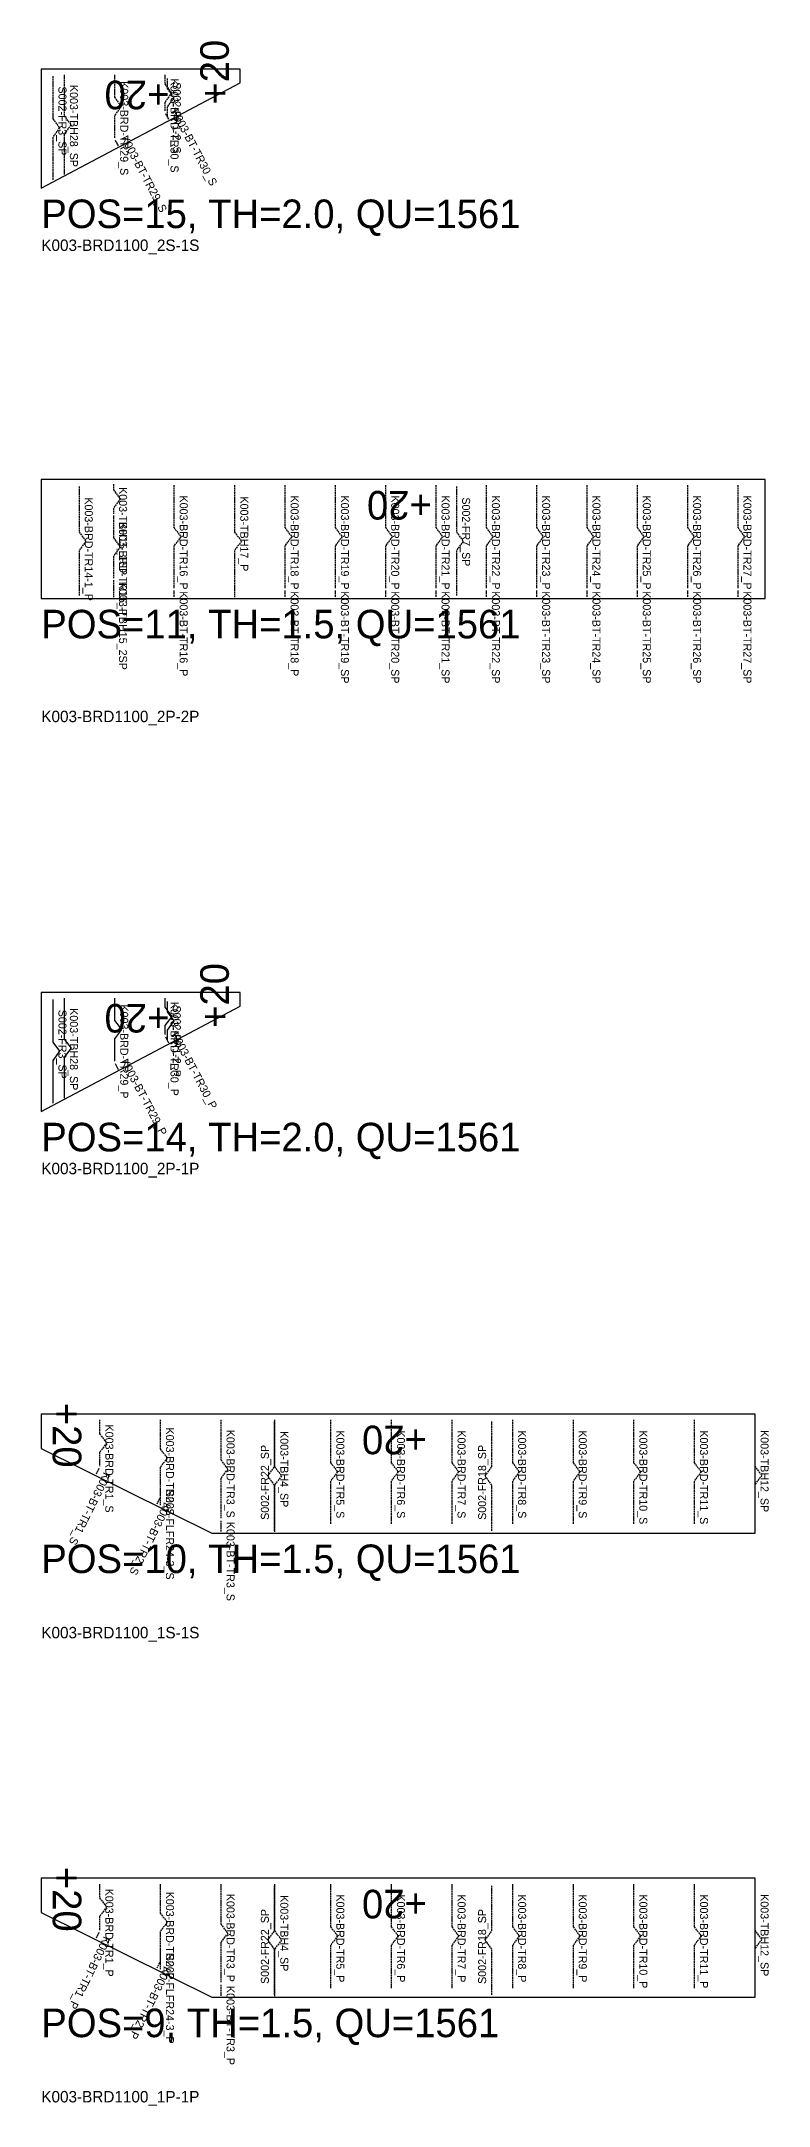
# Model space of a CAD drawing. Header units: inches. Extents: x -22688 to 5506, y -4302 to 14985.
# Drawn here: x -15352 to -12171, y -4302 to 4730 of the extents above; entities that cross this region are included whole.
import ezdxf

# ---------------------------------------------------------------- set-up
doc = ezdxf.new("R2010")
doc.units = ezdxf.units.IN
doc.header["$MEASUREMENT"] = 0
doc.linetypes.add('Dashed', pattern=[10, 7.5, -2.5])
doc.layers.get('0').update_dxf_attribs({"linetype": 'CONTINUOUS'})

msp = doc.modelspace()

# ---------------------------------------------------------------- linework, layer by layer
at = {"color": 7, "linetype": 'Dashed'}
for p, q in [((-14808.885069, 4413.529162), (-14795.344419, 4387.884478)), ((-15028.825254, 4297.090868), (-15015.244932, 4271.467547)), ((-15036.810179, 2372.628741), (-15036.810179, 2297.628741)), ((-14771.810789, 2326.628069), (-14771.810789, 2297.628741)), ((-14286.810179, 2326.628069), (-14286.810179, 2297.628741)), ((-14066.810484, 2326.628069), (-14066.810484, 2297.628741)), ((-13846.810789, 2326.628069), (-13846.810789, 2297.628741)), ((-13626.809568, 2326.628069), (-13626.809568, 2297.628741)), ((-13406.809873, 2326.628069), (-13406.809873, 2297.628741)), ((-13186.810179, 2326.628069), (-13186.810179, 2297.628741)), ((-12966.810484, 2326.628069), (-12966.810484, 2297.628741)), ((-12746.810789, 2326.628069), (-12746.810789, 2297.628741)), ((-12526.809568, 2326.628069), (-12526.809568, 2297.628741)), ((-12306.809873, 2326.628069), (-12306.809873, 2297.628741)), ((-15099.607725, -1513.86952), (-15112.493772, -1539.849134)), ((-14831.808347, -1599.531026), (-14831.808347, -1674.531026)), ((-14834.579344, -1645.469709), (-14847.508116, -1671.428915)), ((-14566.808958, -1742.530866), (-14566.808958, -1791.531034)), ((-15099.607725, -3544.234796), (-15112.493772, -3570.214697)), ((-14834.579344, -3675.835176), (-14847.508116, -3701.794286)), ((-14831.808347, -3629.896303), (-14831.808347, -3704.896303)), ((-14566.808958, -3772.896333), (-14566.808958, -3821.89631))]:
    msp.add_line(p, q, dxfattribs=at)
at = {"color": 7}
for p, q in [((-14808.885069, 374.335436), (-14795.344419, 348.690752)), ((-15028.825254, 257.897143), (-15015.244932, 232.27344))]:
    msp.add_line(p, q, dxfattribs=at)
for points in [[(-15351.809568, 4607.627825), (-15351.809568, 4087.62813), (-14481.809873, 4548.216204), (-14481.809873, 4607.627825), (-15351.809568, 4607.627825)], [(-15351.809568, 4607.627825), (-15351.809568, 4087.62813), (-14481.809873, 4548.216204), (-14481.809873, 4607.627825), (-15351.809568, 4607.627825)], [(-12186.810179, 2292.628435), (-12186.810179, 2812.62813), (-15351.809568, 2812.62813), (-15351.809568, 2292.628435), (-12186.810179, 2292.628435)], [(-12186.810179, 2292.628435), (-12186.810179, 2812.62813), (-15351.809568, 2812.62813), (-15351.809568, 2292.628435), (-12186.810179, 2292.628435)], [(-15351.809568, 568.434481), (-15351.809568, 48.434405), (-14481.809873, 509.022478), (-14481.809873, 568.434481), (-15351.809568, 568.434481)], [(-15351.809568, 568.434481), (-15351.809568, 48.434405), (-14481.809873, 509.022478), (-14481.809873, 568.434481), (-15351.809568, 568.434481)], [(-15251.809568, 543.434481), (-15251.809568, 364.905123), (-15221.809263, 324.904971), (-15251.809568, 284.904818), (-15251.809568, 106.37546)], [(-15031.809873, 543.434481), (-15031.809873, 445.934252), (-15001.809568, 405.934481), (-15031.809873, 365.934328), (-15031.809873, 268.434481)], [(-14811.810179, 543.434481), (-14811.810179, 503.934435), (-14781.809873, 463.934283), (-14811.810179, 423.934512), (-14811.810179, 384.434466)], [(-15301.809568, 538.434557), (-15301.809568, 351.669649), (-15271.809263, 311.669878), (-15301.809568, 271.669726), (-15301.809568, 84.904818)], [(-14801.809568, 528.434328), (-14801.809568, 484.022478), (-14771.809263, 444.022707), (-14801.809568, 404.022555), (-14801.809568, 359.610705)], [(-12230.308409, -1276.530882), (-15351.808042, -1276.530882), (-15351.808042, -1426.599928), (-14606.808347, -1796.530958), (-12230.308409, -1796.530958), (-12230.308409, -1276.530882)], [(-12230.308409, -1276.530882), (-15351.808042, -1276.530882), (-15351.808042, -1426.599928), (-14606.808347, -1796.530958), (-12230.308409, -1796.530958), (-12230.308409, -1276.530882)], [(-12230.308409, -3306.896349), (-15351.808042, -3306.896349), (-15351.808042, -3456.965299), (-14606.808347, -3826.89633), (-12230.308409, -3826.89633), (-12230.308409, -3306.896349)], [(-12230.308409, -3306.896349), (-15351.808042, -3306.896349), (-15351.808042, -3456.965299), (-14606.808347, -3826.89633), (-12230.308409, -3826.89633), (-12230.308409, -3306.896349)]]:
    msp.add_lwpolyline(points, dxfattribs=at)
at = {"color": 7, "linetype": 'Dashed'}
for points in [[(-15301.809568, 4577.628283), (-15301.809568, 4390.863757), (-15271.809263, 4350.863604), (-15301.809568, 4310.863451), (-15301.809568, 4124.098925)], [(-15251.809568, 4582.627825), (-15251.809568, 4404.098467), (-15221.809263, 4364.099078), (-15251.809568, 4324.098925), (-15251.809568, 4145.569567)], [(-15031.809873, 4582.627825), (-15031.809873, 4485.127978), (-15001.809568, 4445.127825), (-15031.809873, 4405.128435), (-15031.809873, 4307.627825)], [(-14811.810179, 4582.627825), (-14811.810179, 4543.128161), (-14781.809873, 4503.128008), (-14811.810179, 4463.127856), (-14811.810179, 4423.628191)], [(-14801.809568, 4567.628435), (-14801.809568, 4523.216204), (-14771.809263, 4483.216051), (-14801.809568, 4443.216662), (-14801.809568, 4398.80443)], [(-15186.810179, 2782.628588), (-15186.810179, 2582.628588), (-15156.809873, 2542.628435), (-15186.810179, 2502.628283), (-15186.810179, 2302.628283)], [(-15036.810179, 2792.628435), (-15036.810179, 2767.628435), (-15006.809873, 2727.628283), (-15036.810179, 2687.62813), (-15036.810179, 2662.62813)], [(-14771.810789, 2787.62813), (-14771.810789, 2602.628283), (-14741.810484, 2562.62813), (-14771.810789, 2522.628741), (-14771.810789, 2337.62813)], [(-14506.809873, 2787.62813), (-14506.809873, 2582.628588), (-14476.809568, 2542.628435), (-14506.809873, 2502.628283), (-14506.809873, 2297.628741)], [(-14286.810179, 2787.62813), (-14286.810179, 2602.628283), (-14256.809873, 2562.62813), (-14286.810179, 2522.628741), (-14286.810179, 2337.62813)], [(-14066.810484, 2787.62813), (-14066.810484, 2602.628283), (-14036.810179, 2562.62813), (-14066.810484, 2522.628741), (-14066.810484, 2337.62813)], [(-13846.810789, 2787.62813), (-13846.810789, 2602.628283), (-13816.810484, 2562.62813), (-13846.810789, 2522.628741), (-13846.810789, 2337.62813)], [(-13626.809568, 2787.62813), (-13626.809568, 2602.628283), (-13596.810789, 2562.62813), (-13626.809568, 2522.628741), (-13626.809568, 2337.62813)], [(-13536.810179, 2782.628588), (-13536.810179, 2582.628588), (-13506.809873, 2542.628435), (-13536.810179, 2502.628283), (-13536.810179, 2302.628283)], [(-13406.809873, 2787.62813), (-13406.809873, 2602.628283), (-13376.809568, 2562.62813), (-13406.809873, 2522.628741), (-13406.809873, 2337.62813)], [(-13186.810179, 2787.62813), (-13186.810179, 2602.628283), (-13156.809873, 2562.62813), (-13186.810179, 2522.628741), (-13186.810179, 2337.62813)], [(-12966.810484, 2787.62813), (-12966.810484, 2602.628283), (-12936.810179, 2562.62813), (-12966.810484, 2522.628741), (-12966.810484, 2337.62813)], [(-12746.810789, 2787.62813), (-12746.810789, 2602.628283), (-12716.810484, 2562.62813), (-12746.810789, 2522.628741), (-12746.810789, 2337.62813)], [(-12526.809568, 2787.62813), (-12526.809568, 2602.628283), (-12496.810789, 2562.62813), (-12526.809568, 2522.628741), (-12526.809568, 2337.62813)], [(-12306.809873, 2787.62813), (-12306.809873, 2602.628283), (-12276.809568, 2562.62813), (-12306.809873, 2522.628741), (-12306.809873, 2337.62813)], [(-15036.810179, 2654.62871), (-15036.810179, 2557.628588), (-15006.809873, 2517.628435), (-15036.810179, 2477.628283), (-15036.810179, 2380.628161)], [(-15096.807737, -1301.530882), (-15096.807737, -1362.530943), (-15066.808958, -1402.531095), (-15096.807737, -1442.530866), (-15096.807737, -1503.530927)], [(-14831.808347, -1301.530882), (-14831.808347, -1428.530927), (-14801.808042, -1468.53108), (-14831.808347, -1508.530851), (-14831.808347, -1635.530897)], [(-14566.808958, -1301.530882), (-14566.808958, -1476.530882), (-14536.808653, -1516.531034), (-14566.808958, -1556.530805), (-14566.808958, -1731.530996)], [(-14331.808347, -1786.53092), (-14331.808347, -1586.53111), (-14361.808653, -1546.530958), (-14331.808347, -1506.530805), (-14331.808347, -1306.530805)], [(-14331.808347, -1301.530882), (-14331.808347, -1506.530805), (-14301.808042, -1546.530958), (-14331.808347, -1586.53111), (-14331.808347, -1791.531034)], [(-14086.808653, -1301.530882), (-14086.808653, -1489.030882), (-14056.808347, -1529.031034), (-14086.808653, -1569.030805), (-14086.808653, -1756.530996)], [(-13821.807737, -1301.530882), (-13821.807737, -1489.030882), (-13791.808958, -1529.031034), (-13821.807737, -1569.030805), (-13821.807737, -1756.530996)], [(-13556.808347, -1301.530882), (-13556.808347, -1489.030882), (-13526.808042, -1529.031034), (-13556.808347, -1569.030805), (-13556.808347, -1756.530996)], [(-13381.808347, -1786.53092), (-13381.808347, -1586.53111), (-13411.808653, -1546.530958), (-13381.808347, -1506.530805), (-13381.808347, -1306.530805)], [(-13291.808958, -1301.530882), (-13291.808958, -1489.030882), (-13261.808653, -1529.031034), (-13291.808958, -1569.030805), (-13291.808958, -1756.530996)], [(-13026.808042, -1301.530882), (-13026.808042, -1489.030882), (-12996.807737, -1529.031034), (-13026.808042, -1569.030805), (-13026.808042, -1756.530996)], [(-12761.808653, -1301.530882), (-12761.808653, -1489.030882), (-12731.808347, -1529.031034), (-12761.808653, -1569.030805), (-12761.808653, -1756.530996)], [(-12496.807737, -1301.530882), (-12496.807737, -1489.030882), (-12466.808958, -1529.031034), (-12496.807737, -1569.030805), (-12496.807737, -1756.530996)], [(-12231.808347, -1296.530958), (-12231.808347, -1504.031034), (-12201.808042, -1544.030805), (-12231.808347, -1584.030958), (-12231.808347, -1791.531034)], [(-15096.807737, -3331.896349), (-15096.807737, -3392.896314), (-15066.808958, -3432.896371), (-15096.807737, -3472.896333), (-15096.807737, -3533.896299)], [(-14831.808347, -3331.896349), (-14831.808347, -3458.896299), (-14801.808042, -3498.896356), (-14831.808347, -3538.896318), (-14831.808347, -3665.896364)], [(-14566.808958, -3331.896349), (-14566.808958, -3506.896349), (-14536.808653, -3546.89631), (-14566.808958, -3586.896368), (-14566.808958, -3761.896368)], [(-14331.808347, -3816.896291), (-14331.808347, -3616.896291), (-14361.808653, -3576.89633), (-14331.808347, -3536.896368), (-14331.808347, -3336.896368)], [(-14331.808347, -3331.896349), (-14331.808347, -3536.896368), (-14301.808042, -3576.89633), (-14331.808347, -3616.896291), (-14331.808347, -3821.89631)], [(-14086.808653, -3331.896349), (-14086.808653, -3519.396349), (-14056.808347, -3559.39631), (-14086.808653, -3599.396368), (-14086.808653, -3786.896368)], [(-13821.807737, -3331.896349), (-13821.807737, -3519.396349), (-13791.808958, -3559.39631), (-13821.807737, -3599.396368), (-13821.807737, -3786.896368)], [(-13556.808347, -3331.896349), (-13556.808347, -3519.396349), (-13526.808042, -3559.39631), (-13556.808347, -3599.396368), (-13556.808347, -3786.896368)], [(-13381.808347, -3816.896291), (-13381.808347, -3616.896291), (-13411.808653, -3576.89633), (-13381.808347, -3536.896368), (-13381.808347, -3336.896368)], [(-13291.808958, -3331.896349), (-13291.808958, -3519.396349), (-13261.808653, -3559.39631), (-13291.808958, -3599.396368), (-13291.808958, -3786.896368)], [(-13026.808042, -3331.896349), (-13026.808042, -3519.396349), (-12996.807737, -3559.39631), (-13026.808042, -3599.396368), (-13026.808042, -3786.896368)], [(-12761.808653, -3331.896349), (-12761.808653, -3519.396349), (-12731.808347, -3559.39631), (-12761.808653, -3599.396368), (-12761.808653, -3786.896368)], [(-12496.807737, -3331.896349), (-12496.807737, -3519.396349), (-12466.808958, -3559.39631), (-12496.807737, -3599.396368), (-12496.807737, -3786.896368)], [(-12231.808347, -3326.89633), (-12231.808347, -3534.39631), (-12201.808042, -3574.396368), (-12231.808347, -3614.39633), (-12231.808347, -3821.89631)]]:
    msp.add_lwpolyline(points, dxfattribs=at)

# ---------------------------------------------------------------- texts
at = {"color": 7}
for s, height, rotation, p in [('+20', 125, 90, (-14531.809873, 4452.922015)), ('S002-FR3_SP', 34.999999, 270, (-15276.809568, 4532.275347)), ('K003-TBH28_SP', 34.999999, 270, (-15226.809568, 4538.922076)), ('+20', 125, 180, (-14791.810484, 4557.627825)), ('K003-BRD-TR29_S', 34.999999, 270, (-15006.809873, 4555.128435)), ('K003-BRD-TR30_S', 34.999999, 270, (-14786.810179, 4566.728167)), ('S002-FR1-2_S', 34.999999, 270, (-14776.809568, 4550.746111)), ('K003-BT-TR30_S', 34.999999, 297.834045, (-14785.42468, 4422.637896)), ('K003-BT-TR29_S', 34.999999, 297.923584, (-15005.377073, 4306.235461)), ('K003-BRD-TR14-1_P', 34.999999, 270, (-15161.810179, 2734.628252)), ('K003-TBH15_1SP', 34.999999, 270, (-15011.810179, 2779.62871)), ('K003-BRD-TR16_P', 34.999999, 270, (-14746.810789, 2742.628435)), ('K003-TBH17_P', 34.999999, 270, (-14481.809873, 2738.628344)), ('K003-BRD-TR18_P', 34.999999, 270, (-14261.810179, 2742.628435)), ('K003-BRD-TR19_P', 34.999999, 270, (-14041.810484, 2742.628435)), ('+20', 125, 180, (-13644.309873, 2762.62813)), ('K003-BRD-TR20_P', 34.999999, 270, (-13821.810789, 2742.628435)), ('K003-BRD-TR21_P', 34.999999, 270, (-13601.809568, 2742.628435)), ('S002-FR7_SP', 34.999999, 270, (-13511.810179, 2734.628252)), ('K003-BRD-TR22_P', 34.999999, 270, (-13381.809873, 2742.628435)), ('K003-BRD-TR23_P', 34.999999, 270, (-13161.810179, 2742.628435)), ('K003-BRD-TR24_P', 34.999999, 270, (-12941.810484, 2742.628435)), ('K003-BRD-TR25_P', 34.999999, 270, (-12721.810789, 2742.628435)), ('K003-BRD-TR26_P', 34.999999, 270, (-12501.809568, 2742.628435)), ('K003-BRD-TR27_P', 34.999999, 270, (-12281.809873, 2742.628435)), ('K003-BRD-TR15_P', 34.999999, 270, (-15011.810179, 2627.228503)), ('K003-TBH15_2SP', 34.999999, 270, (-15011.810179, 2365.128283)), ('K003-BT-TR16_P', 34.999999, 270, (-14746.810789, 2323.728136)), ('K003-BT-TR18_P', 34.999999, 270, (-14261.810179, 2323.728136)), ('K003-BT-TR19_SP', 34.999999, 270, (-14041.810484, 2323.728136)), ('K003-BT-TR20_SP', 34.999999, 270, (-13821.810789, 2323.728136)), ('K003-BT-TR21_SP', 34.999999, 270, (-13601.809568, 2323.728136)), ('K003-BT-TR22_SP', 34.999999, 270, (-13381.809873, 2323.728136)), ('K003-BT-TR23_SP', 34.999999, 270, (-13161.810179, 2323.728136)), ('K003-BT-TR24_SP', 34.999999, 270, (-12941.810484, 2323.728136)), ('K003-BT-TR25_SP', 34.999999, 270, (-12721.810789, 2323.728136)), ('K003-BT-TR26_SP', 34.999999, 270, (-12501.809568, 2323.728136)), ('K003-BT-TR27_SP', 34.999999, 270, (-12281.809873, 2323.728136)), ('+20', 125, 90, (-14531.809873, 413.72867)), ('S002-FR3_SP', 34.999999, 270, (-15276.809568, 493.081622)), ('K003-TBH28_SP', 34.999999, 270, (-15226.809568, 499.72835)), ('+20', 125, 180, (-14791.810484, 518.434481)), ('K003-BRD-TR29_P', 34.999999, 270, (-15006.809873, 515.934328)), ('K003-BRD-TR30_P', 34.999999, 270, (-14786.810179, 527.534441)), ('S002-FR1-2_P', 34.999999, 270, (-14776.809568, 511.552004)), ('K003-BT-TR30_P', 34.999999, 297.834045, (-14785.42468, 383.443789)), ('K003-BT-TR29_P', 34.999999, 297.923584, (-15005.377073, 267.042117)), ('+20', 125, 270, (-15301.808042, -1226.565595)), ('K003-BRD-TR1_S', 34.999999, 270, (-15071.807737, -1321.730848)), ('K003-BRD-TR2_S', 34.999999, 270, (-14806.808347, -1334.930845)), ('K003-BRD-TR3_S', 34.999999, 270, (-14541.808958, -1344.530912)), ('K003-TBH4_SP', 34.999999, 270, (-14306.808347, -1350.531049)), ('K003-BRD-TR5_S', 34.999999, 270, (-14061.808653, -1347.031065)), ('+20', 125, 180, (-13666.058225, -1326.530882)), ('K003-BRD-TR6_S', 34.999999, 270, (-13796.807737, -1347.031065)), ('K003-BRD-TR7_S', 34.999999, 270, (-13531.808347, -1347.031065)), ('K003-BRD-TR8_S', 34.999999, 270, (-13266.808958, -1347.031065)), ('K003-BRD-TR9_S', 34.999999, 270, (-13001.808042, -1347.031065)), ('K003-BRD-TR10_S', 34.999999, 270, (-12736.808653, -1347.031065)), ('K003-BRD-TR11_S', 34.999999, 270, (-12471.807737, -1347.031065)), ('K003-TBH12_SP', 34.999999, 270, (-12206.808347, -1346.030851)), ('S002-FR22_SP', 34.999999, 90, (-14356.808347, -1738.530965)), ('S002-FR18_SP', 34.999999, 90, (-13406.808347, -1738.530965)), ('K003-BT-TR1_S', 34.999999, 243.618591, (-15078.500242, -1527.576109)), ('S002-FLFR24-3_S', 34.999999, 270, (-14806.808347, -1607.030912)), ('K003-BT-TR2_S', 34.999999, 243.526703, (-14813.494749, -1659.210249)), ('K003-BT-TR3_S', 34.999999, 270, (-14541.808958, -1747.431036)), ('+20', 125, 270, (-15301.808042, -3256.930872)), ('K003-BRD-TR1_P', 34.999999, 270, (-15071.807737, -3352.096315)), ('K003-BRD-TR2_P', 34.999999, 270, (-14806.808347, -3365.296312)), ('K003-BRD-TR3_P', 34.999999, 270, (-14541.808958, -3374.896379)), ('K003-TBH4_SP', 34.999999, 270, (-14306.808347, -3380.896326)), ('K003-BRD-TR5_P', 34.999999, 270, (-14061.808653, -3377.396341)), ('+20', 125, 180, (-13666.058225, -3356.896349)), ('K003-BRD-TR6_P', 34.999999, 270, (-13796.807737, -3377.396341)), ('K003-BRD-TR7_P', 34.999999, 270, (-13531.808347, -3377.396341)), ('K003-BRD-TR8_P', 34.999999, 270, (-13266.808958, -3377.396341)), ('K003-BRD-TR9_P', 34.999999, 270, (-13001.808042, -3377.396341)), ('K003-BRD-TR10_P', 34.999999, 270, (-12736.808653, -3377.396341)), ('K003-BRD-TR11_P', 34.999999, 270, (-12471.807737, -3377.396341)), ('K003-TBH12_SP', 34.999999, 270, (-12206.808347, -3376.396318)), ('S002-FR22_SP', 34.999999, 90, (-14356.808347, -3768.896337)), ('S002-FR18_SP', 34.999999, 90, (-13406.808347, -3768.896337)), ('K003-BT-TR1_P', 34.999999, 243.618591, (-15078.500242, -3557.94148)), ('K003-BT-TR2_P', 34.999999, 243.526703, (-14813.494749, -3689.57562)), ('S002-FLFR24-3_P', 34.999999, 270, (-14806.808347, -3637.396379)), ('K003-BT-TR3_P', 34.999999, 270, (-14541.808958, -3777.796312))]:
    msp.add_text(s, height=height, rotation=rotation, dxfattribs=at).set_placement(p)
for s, height, p in [('POS=15, TH=2.0, QU=1561', 125, (-15351.809568, 3912.62813)), ('K003-BRD1100_2S-1S', 50, (-15351.809568, 3812.62813)), ('POS=11, TH=1.5, QU=1561', 125, (-15351.809568, 2117.628435)), ('K003-BRD1100_2P-2P', 50, (-15351.809568, 1751.228289)), ('POS=14, TH=2.0, QU=1561', 125, (-15351.809568, -126.565595)), ('K003-BRD1100_2P-1P', 50, (-15351.809568, -226.565595)), ('POS=10, TH=1.5, QU=1561', 125, (-15351.808042, -1971.530958)), ('K003-BRD1100_1S-1S', 50, (-15351.808042, -2256.930967)), ('POS=9, TH=1.5, QU=1561', 125, (-15351.808042, -4001.89633)), ('K003-BRD1100_1P-1P', 50, (-15351.808042, -4287.296291))]:
    msp.add_text(s, height=height, dxfattribs=at).set_placement(p)

doc.saveas('drawing.dxf')
